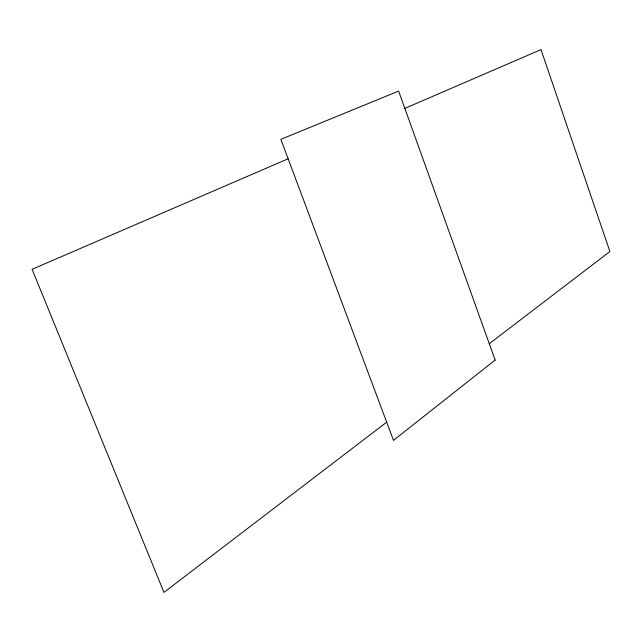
<?xml version="1.0" encoding="UTF-8"?>
<svg xmlns="http://www.w3.org/2000/svg" width="642" height="642" viewBox="0 0 642 642"><rect width="100%" height="100%" fill="white"/><g stroke="black" fill="none" stroke-linecap="round" stroke-linejoin="round"><path stroke-width="0.96" d="M386.669 422.155L163.959 592.397L32.1 269.303L288.146 158.767M489.284 343.719L609.9 251.52L540.997 49.603L404.845 108.386M495.142 360.05L393.482 440.372L280.875 139.33L398.634 91.084L495.142 360.05"/></g></svg>
